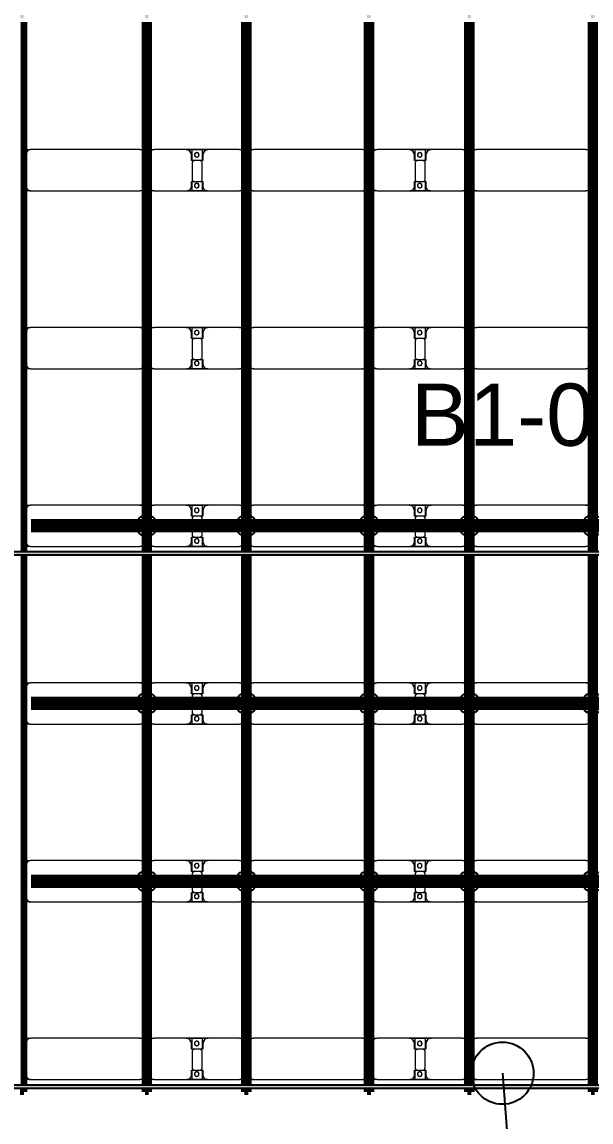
# Model space of a CAD drawing. Header units: millimetres. Extents: x -268744 to 115753, y -96240 to -10461.
# Drawn here: x -234669 to -228264, y -71026 to -58647 of the extents above; entities that cross this region are included whole.
import ezdxf

# ---------------------------------------------------------------- set-up
doc = ezdxf.new("R2010")
doc.units = ezdxf.units.MM
doc.layers.add('A-GENM', color=13, linetype='Continuous', lineweight=9)
doc.layers.add('S-BEAM', color=12, linetype='Continuous', lineweight=9)
for name, color, linetype in [('GC-BICH NEO', 6, 'Continuous'), ('GC-DAY NEO', 5, 'Continuous'), ('GC-GHI CHU', 2, 'Continuous'), ('GC-HOP 40x60 GIA CUONG', 1, 'Continuous')]:
    doc.layers.add(name, color=color, linetype=linetype)
doc.styles.add('GC_VN', font='arial.ttf')

# ---------------------------------------------------------------- blocks, each defined once
blk = doc.blocks.new('Dai phao do pin - DẢI PHAO ĐỠ PIN-101342-KHUNG KẾT CẤU BÈ PIN 1')
at = {"layer": 'A-GENM', "color": 7}
for p, q in [((19383, 242), (19460, 242)), ((19383, 242), (19460, 242)), ((19410, 192), (19410, -173)), ((20690, 242), (19460, 242)), ((20690, 242), (20748, 242)), ((20690, 242), (20748, 242)), ((20740, -173), (20740, 192)), ((20788, 242), (20850, 242)), ((20788, 242), (20850, 242)), ((20800, 192), (20800, -173)), ((21210, 242), (20850, 242)), ((21210, 242), (21392, 242)), ((21392, 242), (21210, 242)), ((21270, 118), (21270, 182)), ((21278, 242), (21460, 242)), ((21278, 116), (21278, 242)), ((21460, 242), (21278, 242)), ((21392, 242), (21392, 116)), ((21400, 182), (21400, 118)), ((21810, 242), (21460, 242)), ((21810, 242), (21868, 242)), ((21810, 242), (21868, 242)), ((21860, -173), (21860, 192)), ((21908, 242), (21970, 242)), ((21908, 242), (21970, 242)), ((21920, 192), (21920, -173)), ((23200, 242), (21970, 242)), ((23200, 242), (23248, 242)), ((23200, 242), (23248, 242)), ((23288, 242), (23360, 242)), ((23288, 242), (23360, 242)), ((23310, 192), (23310, -173)), ((23720, 242), (23360, 242)), ((23720, 242), (23902, 242)), ((23902, 242), (23720, 242)), ((23780, 118), (23780, 182)), ((23788, 242), (23970, 242)), ((23788, 116), (23788, 242)), ((23970, 242), (23788, 242)), ((23902, 242), (23902, 116)), ((23910, 182), (23910, 118)), ((24320, 242), (23970, 242)), ((24320, 242), (24378, 242)), ((24320, 242), (24378, 242)), ((24370, -173), (24370, 192)), ((24418, 242), (24480, 242)), ((24418, 242), (24480, 242)), ((24430, 192), (24430, -173)), ((25710, 242), (24480, 242)), ((25710, 242), (25768, 242)), ((25710, 242), (25768, 242)), ((25760, -173), (25760, 192)), ((21362, 118), (21270, 118)), ((21278, 88), (21278, -88)), ((21400, 118), (21308, 118)), ((21392, -88), (21392, 88)), ((23872, 118), (23780, 118)), ((23788, 88), (23788, -88)), ((23910, 118), (23818, 118)), ((23902, -88), (23902, 88)), ((21270, -173), (21270, -118)), ((21270, -118), (21362, -118)), ((21278, -223), (21278, -116)), ((21308, -118), (21400, -118)), ((21392, -116), (21392, -223)), ((21400, -118), (21400, -173)), ((23780, -173), (23780, -118)), ((23780, -118), (23872, -118)), ((23788, -223), (23788, -116)), ((23818, -118), (23910, -118)), ((23902, -116), (23902, -223)), ((23910, -118), (23910, -173)), ((19460, -223), (19383, -223)), ((19460, -223), (19383, -223)), ((19460, -223), (20690, -223)), ((20748, -223), (20690, -223)), ((20748, -223), (20690, -223)), ((20850, -223), (20788, -223)), ((20850, -223), (20788, -223)), ((20850, -223), (21220, -223)), ((21392, -223), (21220, -223)), ((21220, -223), (21392, -223)), ((21450, -223), (21278, -223)), ((21278, -223), (21450, -223)), ((21450, -223), (21810, -223)), ((21868, -223), (21810, -223)), ((21868, -223), (21810, -223)), ((21970, -223), (21908, -223)), ((21970, -223), (21908, -223)), ((21970, -223), (23200, -223)), ((23248, -223), (23200, -223)), ((23248, -223), (23200, -223)), ((23360, -223), (23288, -223)), ((23360, -223), (23288, -223)), ((23360, -223), (23730, -223)), ((23902, -223), (23730, -223)), ((23730, -223), (23902, -223)), ((23960, -223), (23788, -223)), ((23788, -223), (23960, -223)), ((23960, -223), (24320, -223)), ((24378, -223), (24320, -223)), ((24378, -223), (24320, -223)), ((24480, -223), (24418, -223)), ((24480, -223), (24418, -223)), ((24480, -223), (25710, -223)), ((25768, -223), (25710, -223)), ((25768, -223), (25710, -223))]:
    blk.add_line(p, q, dxfattribs=at)
for centre, radius, start, end in [((19460, 192), 50, 90, 180), ((19460, 192), 50, 150, 180), ((19460, 192), 50, 105, 135), ((20690, 192), 50, 0, 90), ((20690, 192), 50, 60, 90), ((20690, 192), 50, 15, 30), ((20850, 192), 50, 90, 180), ((20850, 192), 50, 105, 180), ((21210, 182), 60, 0, 90), ((21210, 182), 60, 0, 60), ((21329, 183), 25, 0, 180), ((21329, 183), 25, 0, 165), ((21329, 183), 25, 180, 0), ((21331, 183), 25, 360, 180), ((21331, 183), 25, 90, 180), ((21331, 183), 25, 180, 0), ((21331, 183), 25, 180, 300), ((21329, 183), 25, 210, 0), ((21331, 183), 25, 15, 75), ((21331, 183), 25, 330, 345), ((21460, 182), 60, 90, 180), ((21460, 182), 60, 120, 180), ((21810, 192), 50, 0, 90), ((21810, 192), 50, 0, 75), ((21970, 192), 50, 90, 180), ((21970, 192), 50, 150, 180), ((21970, 192), 50, 105, 135), ((23200, 192), 50, 30, 90), ((23200, 192), 50, 60, 90), ((23360, 192), 50, 90, 180), ((23360, 192), 50, 105, 180), ((23720, 182), 60, 0, 90), ((23720, 182), 60, 0, 60), ((23839, 183), 25, 0, 180), ((23839, 183), 25, 360, 165), ((23839, 183), 25, 180, 0), ((23841, 183), 25, 360, 180), ((23841, 183), 25, 90, 180), ((23841, 183), 25, 180, 0), ((23841, 183), 25, 180, 300), ((23839, 183), 25, 210, 0), ((23841, 183), 25, 15, 75), ((23841, 183), 25, 330, 345), ((23970, 182), 60, 90, 180), ((23970, 182), 60, 120, 180), ((24320, 192), 50, 360, 90), ((24320, 192), 50, 360, 75), ((24480, 192), 50, 90, 180), ((24480, 192), 50, 150, 180), ((24480, 192), 50, 105, 135), ((25710, 192), 50, 0, 90), ((25710, 192), 50, 60, 90), ((25710, 192), 50, 15, 30), ((21308, 88), 30, 90, 180), ((21362, 88), 30, 0, 90), ((23818, 88), 30, 90, 180), ((23872, 88), 30, 360, 90), ((21308, -88), 30, 180, 270), ((21362, -88), 30, 270, 0), ((23818, -88), 30, 180, 270), ((23872, -88), 30, 270, 360), ((19460, -173), 50, 180, 270), ((19460, -173), 50, 180, 210), ((19460, -173), 50, 240, 270), ((20690, -173), 50, 270, 0), ((20690, -173), 50, 285, 300), ((20690, -173), 50, 330, 0), ((20850, -173), 50, 180, 270), ((20850, -173), 50, 180, 255), ((21220, -173), 50, 270, 360), ((21220, -173), 50, 285, 360), ((21329, -162), 25, 0, 180), ((21329, -162), 25, 105, 165), ((21329, -162), 25, 180, 0), ((21329, -162), 25, 195, 0), ((21331, -162), 25, 360, 180), ((21331, -162), 25, 105, 180), ((21331, -162), 25, 180, 360), ((21331, -162), 25, 180, 270), ((21329, -162), 25, 0, 75), ((21331, -162), 25, 15, 75), ((21331, -162), 25, 285, 345), ((21450, -173), 50, 180, 270), ((21450, -173), 50, 180, 255), ((21810, -173), 50, 270, 0), ((21810, -173), 50, 285, 0), ((21970, -173), 50, 180, 270), ((21970, -173), 50, 180, 210), ((21970, -173), 50, 240, 270), ((23200, -173), 50, 270, 330), ((23200, -173), 50, 285, 300), ((23360, -173), 50, 180, 270), ((23360, -173), 50, 180, 255), ((23730, -173), 50, 270, 360), ((23730, -173), 50, 285, 0), ((23839, -162), 25, 0, 180), ((23839, -162), 25, 105, 165), ((23839, -162), 25, 180, 360), ((23839, -162), 25, 195, 0), ((23841, -162), 25, 0, 180), ((23841, -162), 25, 105, 180), ((23841, -162), 25, 180, 0), ((23841, -162), 25, 180, 270), ((23839, -162), 25, 0, 75), ((23841, -162), 25, 15, 75), ((23841, -162), 25, 285, 345), ((23960, -173), 50, 180, 270), ((23960, -173), 50, 180, 255), ((24320, -173), 50, 270, 360), ((24320, -173), 50, 285, 360), ((24480, -173), 50, 180, 270), ((24480, -173), 50, 180, 210), ((24480, -173), 50, 240, 270), ((25710, -173), 50, 270, 360), ((25710, -173), 50, 285, 300), ((25710, -173), 50, 330, 360)]:
    blk.add_arc(centre, radius, start, end, dxfattribs=at)
blk = doc.blocks.new('Dai phao do pin - DẢI PHAO ĐỠ PIN-V3-KHUNG KẾT CẤU BÈ PIN 1')
at = {"layer": 'A-GENM', "color": 7}
for p, q in [((19383, 242), (19460, 242)), ((19383, 242), (19460, 242)), ((19410, 192), (19410, -173)), ((20690, 242), (19460, 242)), ((20690, 242), (20748, 242)), ((20690, 242), (20748, 242)), ((20740, -173), (20740, 192)), ((20788, 242), (20850, 242)), ((20788, 242), (20850, 242)), ((20800, 192), (20800, -173)), ((21210, 242), (20850, 242)), ((21210, 242), (21392, 242)), ((21392, 242), (21210, 242)), ((21270, 118), (21270, 182)), ((21278, 242), (21460, 242)), ((21278, 116), (21278, 242)), ((21460, 242), (21278, 242)), ((21392, 242), (21392, 116)), ((21400, 182), (21400, 118)), ((21810, 242), (21460, 242)), ((21810, 242), (21868, 242)), ((21810, 242), (21868, 242)), ((21860, -173), (21860, 192)), ((21908, 242), (21970, 242)), ((21908, 242), (21970, 242)), ((21920, 192), (21920, -173)), ((23200, 242), (21970, 242)), ((23200, 242), (23248, 242)), ((23200, 242), (23248, 242)), ((23288, 242), (23360, 242)), ((23288, 242), (23360, 242)), ((23310, 192), (23310, -173)), ((23720, 242), (23360, 242)), ((23720, 242), (23902, 242)), ((23902, 242), (23720, 242)), ((23780, 118), (23780, 182)), ((23788, 242), (23970, 242)), ((23788, 116), (23788, 242)), ((23970, 242), (23788, 242)), ((23902, 242), (23902, 116)), ((23910, 182), (23910, 118)), ((24320, 242), (23970, 242)), ((24320, 242), (24378, 242)), ((24320, 242), (24378, 242)), ((24370, -173), (24370, 192)), ((24418, 242), (24480, 242)), ((24418, 242), (24480, 242)), ((24430, 192), (24430, -173)), ((25710, 242), (24480, 242)), ((25710, 242), (25768, 242)), ((25710, 242), (25768, 242)), ((25760, -173), (25760, 192)), ((21362, 118), (21270, 118)), ((21278, 88), (21278, -88)), ((21400, 118), (21308, 118)), ((21392, -88), (21392, 88)), ((23872, 118), (23780, 118)), ((23788, 88), (23788, -88)), ((23910, 118), (23818, 118)), ((23902, -88), (23902, 88)), ((21270, -173), (21270, -118)), ((21270, -118), (21362, -118)), ((21278, -223), (21278, -116)), ((21308, -118), (21400, -118)), ((21392, -116), (21392, -223)), ((21400, -118), (21400, -173)), ((23780, -173), (23780, -118)), ((23780, -118), (23872, -118)), ((23788, -223), (23788, -116)), ((23818, -118), (23910, -118)), ((23902, -116), (23902, -223)), ((23910, -118), (23910, -173)), ((19460, -223), (19383, -223)), ((19460, -223), (19383, -223)), ((19460, -223), (20690, -223)), ((20748, -223), (20690, -223)), ((20748, -223), (20690, -223)), ((20850, -223), (20788, -223)), ((20850, -223), (20788, -223)), ((20850, -223), (21220, -223)), ((21392, -223), (21220, -223)), ((21220, -223), (21392, -223)), ((21450, -223), (21278, -223)), ((21278, -223), (21450, -223)), ((21450, -223), (21810, -223)), ((21868, -223), (21810, -223)), ((21868, -223), (21810, -223)), ((21970, -223), (21908, -223)), ((21970, -223), (21908, -223)), ((21970, -223), (23200, -223)), ((23248, -223), (23200, -223)), ((23248, -223), (23200, -223)), ((23360, -223), (23288, -223)), ((23360, -223), (23288, -223)), ((23360, -223), (23730, -223)), ((23902, -223), (23730, -223)), ((23730, -223), (23902, -223)), ((23960, -223), (23788, -223)), ((23788, -223), (23960, -223)), ((23960, -223), (24320, -223)), ((24378, -223), (24320, -223)), ((24378, -223), (24320, -223)), ((24480, -223), (24418, -223)), ((24480, -223), (24418, -223)), ((24480, -223), (25710, -223)), ((25768, -223), (25710, -223)), ((25768, -223), (25710, -223))]:
    blk.add_line(p, q, dxfattribs=at)
for centre, radius, start, end in [((19460, 192), 50, 90, 180), ((19460, 192), 50, 150, 180), ((19460, 192), 50, 105, 135), ((20690, 192), 50, 0, 90), ((20690, 192), 50, 60, 90), ((20690, 192), 50, 15, 30), ((20850, 192), 50, 90, 180), ((20850, 192), 50, 105, 180), ((21210, 182), 60, 0, 90), ((21210, 182), 60, 0, 60), ((21329, 183), 25, 0, 180), ((21329, 183), 25, 0, 165), ((21329, 183), 25, 180, 0), ((21331, 183), 25, 360, 180), ((21331, 183), 25, 90, 180), ((21331, 183), 25, 180, 0), ((21331, 183), 25, 180, 300), ((21329, 183), 25, 210, 0), ((21331, 183), 25, 15, 75), ((21331, 183), 25, 330, 345), ((21460, 182), 60, 90, 180), ((21460, 182), 60, 120, 180), ((21810, 192), 50, 0, 90), ((21810, 192), 50, 0, 75), ((21970, 192), 50, 90, 180), ((21970, 192), 50, 150, 180), ((21970, 192), 50, 105, 135), ((23200, 192), 50, 30, 90), ((23200, 192), 50, 60, 90), ((23360, 192), 50, 90, 180), ((23360, 192), 50, 105, 180), ((23720, 182), 60, 0, 90), ((23720, 182), 60, 0, 60), ((23839, 183), 25, 0, 180), ((23839, 183), 25, 360, 165), ((23839, 183), 25, 180, 0), ((23841, 183), 25, 360, 180), ((23841, 183), 25, 90, 180), ((23841, 183), 25, 180, 0), ((23841, 183), 25, 180, 300), ((23839, 183), 25, 210, 0), ((23841, 183), 25, 15, 75), ((23841, 183), 25, 330, 345), ((23970, 182), 60, 90, 180), ((23970, 182), 60, 120, 180), ((24320, 192), 50, 360, 90), ((24320, 192), 50, 360, 75), ((24480, 192), 50, 90, 180), ((24480, 192), 50, 150, 180), ((24480, 192), 50, 105, 135), ((25710, 192), 50, 0, 90), ((25710, 192), 50, 60, 90), ((25710, 192), 50, 15, 30), ((21308, 88), 30, 90, 180), ((21362, 88), 30, 0, 90), ((23818, 88), 30, 90, 180), ((23872, 88), 30, 360, 90), ((21308, -88), 30, 180, 270), ((21362, -88), 30, 270, 0), ((23818, -88), 30, 180, 270), ((23872, -88), 30, 270, 360), ((19460, -173), 50, 180, 270), ((19460, -173), 50, 180, 210), ((19460, -173), 50, 240, 270), ((20690, -173), 50, 270, 0), ((20690, -173), 50, 285, 300), ((20690, -173), 50, 330, 0), ((20850, -173), 50, 180, 270), ((20850, -173), 50, 180, 255), ((21220, -173), 50, 270, 360), ((21220, -173), 50, 285, 360), ((21329, -162), 25, 0, 180), ((21329, -162), 25, 105, 165), ((21329, -162), 25, 180, 0), ((21329, -162), 25, 195, 0), ((21331, -162), 25, 360, 180), ((21331, -162), 25, 105, 180), ((21331, -162), 25, 180, 360), ((21331, -162), 25, 180, 270), ((21329, -162), 25, 0, 75), ((21331, -162), 25, 15, 75), ((21331, -162), 25, 285, 345), ((21450, -173), 50, 180, 270), ((21450, -173), 50, 180, 255), ((21810, -173), 50, 270, 0), ((21810, -173), 50, 285, 0), ((21970, -173), 50, 180, 270), ((21970, -173), 50, 180, 210), ((21970, -173), 50, 240, 270), ((23200, -173), 50, 270, 330), ((23200, -173), 50, 285, 300), ((23360, -173), 50, 180, 270), ((23360, -173), 50, 180, 255), ((23730, -173), 50, 270, 360), ((23730, -173), 50, 285, 0), ((23839, -162), 25, 0, 180), ((23839, -162), 25, 105, 165), ((23839, -162), 25, 180, 360), ((23839, -162), 25, 195, 0), ((23841, -162), 25, 0, 180), ((23841, -162), 25, 105, 180), ((23841, -162), 25, 180, 0), ((23841, -162), 25, 180, 270), ((23839, -162), 25, 0, 75), ((23841, -162), 25, 15, 75), ((23841, -162), 25, 285, 345), ((23960, -173), 50, 180, 270), ((23960, -173), 50, 180, 255), ((24320, -173), 50, 270, 360), ((24320, -173), 50, 285, 360), ((24480, -173), 50, 180, 270), ((24480, -173), 50, 180, 210), ((24480, -173), 50, 240, 270), ((25710, -173), 50, 270, 360), ((25710, -173), 50, 285, 300), ((25710, -173), 50, 330, 360)]:
    blk.add_arc(centre, radius, start, end, dxfattribs=at)
blk = doc.blocks.new('Dai phao do pin - DẢI PHAO ĐỠ PIN-V4-KHUNG KẾT CẤU BÈ PIN 1')
at = {"layer": 'A-GENM', "color": 7}
for p, q in [((19383, 242), (19460, 242)), ((19383, 242), (19460, 242)), ((19410, 192), (19410, -173)), ((20690, 242), (19460, 242)), ((20690, 242), (20748, 242)), ((20690, 242), (20748, 242)), ((20740, -173), (20740, 192)), ((20788, 242), (20850, 242)), ((20788, 242), (20850, 242)), ((20800, 192), (20800, -173)), ((21210, 242), (20850, 242)), ((21210, 242), (21392, 242)), ((21392, 242), (21210, 242)), ((21270, 118), (21270, 182)), ((21278, 242), (21460, 242)), ((21278, 116), (21278, 242)), ((21460, 242), (21278, 242)), ((21392, 242), (21392, 116)), ((21400, 182), (21400, 118)), ((21810, 242), (21460, 242)), ((21810, 242), (21868, 242)), ((21810, 242), (21868, 242)), ((21860, -173), (21860, 192)), ((21908, 242), (21970, 242)), ((21908, 242), (21970, 242)), ((21920, 192), (21920, -173)), ((23200, 242), (21970, 242)), ((23200, 242), (23248, 242)), ((23200, 242), (23248, 242)), ((23288, 242), (23360, 242)), ((23288, 242), (23360, 242)), ((23310, 192), (23310, -173)), ((23720, 242), (23360, 242)), ((23720, 242), (23902, 242)), ((23902, 242), (23720, 242)), ((23780, 118), (23780, 182)), ((23788, 242), (23970, 242)), ((23788, 116), (23788, 242)), ((23970, 242), (23788, 242)), ((23902, 242), (23902, 116)), ((23910, 182), (23910, 118)), ((24320, 242), (23970, 242)), ((24320, 242), (24378, 242)), ((24320, 242), (24378, 242)), ((24370, -173), (24370, 192)), ((24418, 242), (24480, 242)), ((24418, 242), (24480, 242)), ((24430, 192), (24430, -173)), ((25710, 242), (24480, 242)), ((25710, 242), (25768, 242)), ((25710, 242), (25768, 242)), ((25760, -173), (25760, 192)), ((21362, 118), (21270, 118)), ((21278, 88), (21278, -88)), ((21400, 118), (21308, 118)), ((21392, -88), (21392, 88)), ((23872, 118), (23780, 118)), ((23788, 88), (23788, -88)), ((23910, 118), (23818, 118)), ((23902, -88), (23902, 88)), ((21270, -173), (21270, -118)), ((21270, -118), (21362, -118)), ((21278, -223), (21278, -116)), ((21308, -118), (21400, -118)), ((21392, -116), (21392, -223)), ((21400, -118), (21400, -173)), ((23780, -173), (23780, -118)), ((23780, -118), (23872, -118)), ((23788, -223), (23788, -116)), ((23818, -118), (23910, -118)), ((23902, -116), (23902, -223)), ((23910, -118), (23910, -173)), ((19460, -223), (19383, -223)), ((19460, -223), (19383, -223)), ((19460, -223), (20690, -223)), ((20748, -223), (20690, -223)), ((20748, -223), (20690, -223)), ((20850, -223), (20788, -223)), ((20850, -223), (20788, -223)), ((20850, -223), (21220, -223)), ((21392, -223), (21220, -223)), ((21220, -223), (21392, -223)), ((21450, -223), (21278, -223)), ((21278, -223), (21450, -223)), ((21450, -223), (21810, -223)), ((21868, -223), (21810, -223)), ((21868, -223), (21810, -223)), ((21970, -223), (21908, -223)), ((21970, -223), (21908, -223)), ((21970, -223), (23200, -223)), ((23248, -223), (23200, -223)), ((23248, -223), (23200, -223)), ((23360, -223), (23288, -223)), ((23360, -223), (23288, -223)), ((23360, -223), (23730, -223)), ((23902, -223), (23730, -223)), ((23730, -223), (23902, -223)), ((23960, -223), (23788, -223)), ((23788, -223), (23960, -223)), ((23960, -223), (24320, -223)), ((24378, -223), (24320, -223)), ((24378, -223), (24320, -223)), ((24480, -223), (24418, -223)), ((24480, -223), (24418, -223)), ((24480, -223), (25710, -223)), ((25768, -223), (25710, -223)), ((25768, -223), (25710, -223))]:
    blk.add_line(p, q, dxfattribs=at)
for centre, radius, start, end in [((19460, 192), 50, 90, 180), ((19460, 192), 50, 150, 180), ((19460, 192), 50, 105, 135), ((20690, 192), 50, 0, 90), ((20690, 192), 50, 60, 90), ((20690, 192), 50, 15, 30), ((20850, 192), 50, 90, 180), ((20850, 192), 50, 105, 180), ((21210, 182), 60, 0, 90), ((21210, 182), 60, 0, 60), ((21329, 183), 25, 0, 180), ((21329, 183), 25, 0, 165), ((21329, 183), 25, 180, 0), ((21331, 183), 25, 360, 180), ((21331, 183), 25, 90, 180), ((21331, 183), 25, 180, 0), ((21331, 183), 25, 180, 300), ((21329, 183), 25, 210, 0), ((21331, 183), 25, 15, 75), ((21331, 183), 25, 330, 345), ((21460, 182), 60, 90, 180), ((21460, 182), 60, 120, 180), ((21810, 192), 50, 0, 90), ((21810, 192), 50, 0, 75), ((21970, 192), 50, 90, 180), ((21970, 192), 50, 150, 180), ((21970, 192), 50, 105, 135), ((23200, 192), 50, 30, 90), ((23200, 192), 50, 60, 90), ((23360, 192), 50, 90, 180), ((23360, 192), 50, 105, 180), ((23720, 182), 60, 0, 90), ((23720, 182), 60, 0, 60), ((23839, 183), 25, 0, 180), ((23839, 183), 25, 360, 165), ((23839, 183), 25, 180, 0), ((23841, 183), 25, 360, 180), ((23841, 183), 25, 90, 180), ((23841, 183), 25, 180, 0), ((23841, 183), 25, 180, 300), ((23839, 183), 25, 210, 0), ((23841, 183), 25, 15, 75), ((23841, 183), 25, 330, 345), ((23970, 182), 60, 90, 180), ((23970, 182), 60, 120, 180), ((24320, 192), 50, 360, 90), ((24320, 192), 50, 360, 75), ((24480, 192), 50, 90, 180), ((24480, 192), 50, 150, 180), ((24480, 192), 50, 105, 135), ((25710, 192), 50, 0, 90), ((25710, 192), 50, 60, 90), ((25710, 192), 50, 15, 30), ((21308, 88), 30, 90, 180), ((21362, 88), 30, 0, 90), ((23818, 88), 30, 90, 180), ((23872, 88), 30, 360, 90), ((21308, -88), 30, 180, 270), ((21362, -88), 30, 270, 0), ((23818, -88), 30, 180, 270), ((23872, -88), 30, 270, 360), ((19460, -173), 50, 180, 270), ((19460, -173), 50, 180, 210), ((19460, -173), 50, 240, 270), ((20690, -173), 50, 270, 0), ((20690, -173), 50, 285, 300), ((20690, -173), 50, 330, 0), ((20850, -173), 50, 180, 270), ((20850, -173), 50, 180, 255), ((21220, -173), 50, 270, 360), ((21220, -173), 50, 285, 360), ((21329, -162), 25, 0, 180), ((21329, -162), 25, 105, 165), ((21329, -162), 25, 180, 0), ((21329, -162), 25, 195, 0), ((21331, -162), 25, 360, 180), ((21331, -162), 25, 105, 180), ((21331, -162), 25, 180, 360), ((21331, -162), 25, 180, 270), ((21329, -162), 25, 0, 75), ((21331, -162), 25, 15, 75), ((21331, -162), 25, 285, 345), ((21450, -173), 50, 180, 270), ((21450, -173), 50, 180, 255), ((21810, -173), 50, 270, 0), ((21810, -173), 50, 285, 0), ((21970, -173), 50, 180, 270), ((21970, -173), 50, 180, 210), ((21970, -173), 50, 240, 270), ((23200, -173), 50, 270, 330), ((23200, -173), 50, 285, 300), ((23360, -173), 50, 180, 270), ((23360, -173), 50, 180, 255), ((23730, -173), 50, 270, 360), ((23730, -173), 50, 285, 0), ((23839, -162), 25, 0, 180), ((23839, -162), 25, 105, 165), ((23839, -162), 25, 180, 360), ((23839, -162), 25, 195, 0), ((23841, -162), 25, 0, 180), ((23841, -162), 25, 105, 180), ((23841, -162), 25, 180, 0), ((23841, -162), 25, 180, 270), ((23839, -162), 25, 0, 75), ((23841, -162), 25, 15, 75), ((23841, -162), 25, 285, 345), ((23960, -173), 50, 180, 270), ((23960, -173), 50, 180, 255), ((24320, -173), 50, 270, 360), ((24320, -173), 50, 285, 360), ((24480, -173), 50, 180, 270), ((24480, -173), 50, 180, 210), ((24480, -173), 50, 240, 270), ((25710, -173), 50, 270, 360), ((25710, -173), 50, 285, 300), ((25710, -173), 50, 330, 360)]:
    blk.add_arc(centre, radius, start, end, dxfattribs=at)
blk = doc.blocks.new('Dai phao do pin - DẢI PHAO ĐỠ PIN-V5-KHUNG KẾT CẤU BÈ PIN 1')
at = {"layer": 'A-GENM', "color": 7}
for p, q in [((19383, 242), (19460, 242)), ((19383, 242), (19460, 242)), ((19410, 192), (19410, -173)), ((20690, 242), (19460, 242)), ((20690, 242), (20748, 242)), ((20690, 242), (20748, 242)), ((20740, -173), (20740, 192)), ((20788, 242), (20850, 242)), ((20788, 242), (20850, 242)), ((20800, 192), (20800, -173)), ((21210, 242), (20850, 242)), ((21210, 242), (21392, 242)), ((21392, 242), (21210, 242)), ((21270, 118), (21270, 182)), ((21278, 242), (21460, 242)), ((21278, 116), (21278, 242)), ((21460, 242), (21278, 242)), ((21392, 242), (21392, 116)), ((21400, 182), (21400, 118)), ((21810, 242), (21460, 242)), ((21810, 242), (21868, 242)), ((21810, 242), (21868, 242)), ((21860, -173), (21860, 192)), ((21908, 242), (21970, 242)), ((21908, 242), (21970, 242)), ((21920, 192), (21920, -173)), ((23200, 242), (21970, 242)), ((23200, 242), (23248, 242)), ((23200, 242), (23248, 242)), ((23288, 242), (23360, 242)), ((23288, 242), (23360, 242)), ((23310, 192), (23310, -173)), ((23720, 242), (23360, 242)), ((23720, 242), (23902, 242)), ((23902, 242), (23720, 242)), ((23780, 118), (23780, 182)), ((23788, 242), (23970, 242)), ((23788, 116), (23788, 242)), ((23970, 242), (23788, 242)), ((23902, 242), (23902, 116)), ((23910, 182), (23910, 118)), ((24320, 242), (23970, 242)), ((24320, 242), (24378, 242)), ((24320, 242), (24378, 242)), ((24370, -173), (24370, 192)), ((24418, 242), (24480, 242)), ((24418, 242), (24480, 242)), ((24430, 192), (24430, -173)), ((25710, 242), (24480, 242)), ((25710, 242), (25768, 242)), ((25710, 242), (25768, 242)), ((25760, -173), (25760, 192)), ((21362, 118), (21270, 118)), ((21278, 88), (21278, -88)), ((21400, 118), (21308, 118)), ((21392, -88), (21392, 88)), ((23872, 118), (23780, 118)), ((23788, 88), (23788, -88)), ((23910, 118), (23818, 118)), ((23902, -88), (23902, 88)), ((21270, -173), (21270, -118)), ((21270, -118), (21362, -118)), ((21278, -223), (21278, -116)), ((21308, -118), (21400, -118)), ((21392, -116), (21392, -223)), ((21400, -118), (21400, -173)), ((23780, -173), (23780, -118)), ((23780, -118), (23872, -118)), ((23788, -223), (23788, -116)), ((23818, -118), (23910, -118)), ((23902, -116), (23902, -223)), ((23910, -118), (23910, -173)), ((19460, -223), (19383, -223)), ((19460, -223), (19383, -223)), ((19460, -223), (20690, -223)), ((20748, -223), (20690, -223)), ((20748, -223), (20690, -223)), ((20850, -223), (20788, -223)), ((20850, -223), (20788, -223)), ((20850, -223), (21220, -223)), ((21392, -223), (21220, -223)), ((21220, -223), (21392, -223)), ((21450, -223), (21278, -223)), ((21278, -223), (21450, -223)), ((21450, -223), (21810, -223)), ((21868, -223), (21810, -223)), ((21868, -223), (21810, -223)), ((21970, -223), (21908, -223)), ((21970, -223), (21908, -223)), ((21970, -223), (23200, -223)), ((23248, -223), (23200, -223)), ((23248, -223), (23200, -223)), ((23360, -223), (23288, -223)), ((23360, -223), (23288, -223)), ((23360, -223), (23730, -223)), ((23902, -223), (23730, -223)), ((23730, -223), (23902, -223)), ((23960, -223), (23788, -223)), ((23788, -223), (23960, -223)), ((23960, -223), (24320, -223)), ((24378, -223), (24320, -223)), ((24378, -223), (24320, -223)), ((24480, -223), (24418, -223)), ((24480, -223), (24418, -223)), ((24480, -223), (25710, -223)), ((25768, -223), (25710, -223)), ((25768, -223), (25710, -223))]:
    blk.add_line(p, q, dxfattribs=at)
for centre, radius, start, end in [((19460, 192), 50, 90, 180), ((19460, 192), 50, 150, 180), ((19460, 192), 50, 105, 135), ((20690, 192), 50, 0, 90), ((20690, 192), 50, 60, 90), ((20690, 192), 50, 15, 30), ((20850, 192), 50, 90, 180), ((20850, 192), 50, 105, 180), ((21210, 182), 60, 0, 90), ((21210, 182), 60, 0, 60), ((21329, 183), 25, 0, 180), ((21329, 183), 25, 0, 165), ((21329, 183), 25, 180, 0), ((21331, 183), 25, 360, 180), ((21331, 183), 25, 90, 180), ((21331, 183), 25, 180, 0), ((21331, 183), 25, 180, 300), ((21329, 183), 25, 210, 0), ((21331, 183), 25, 15, 75), ((21331, 183), 25, 330, 345), ((21460, 182), 60, 90, 180), ((21460, 182), 60, 120, 180), ((21810, 192), 50, 0, 90), ((21810, 192), 50, 0, 75), ((21970, 192), 50, 90, 180), ((21970, 192), 50, 150, 180), ((21970, 192), 50, 105, 135), ((23200, 192), 50, 30, 90), ((23200, 192), 50, 60, 90), ((23360, 192), 50, 90, 180), ((23360, 192), 50, 105, 180), ((23720, 182), 60, 0, 90), ((23720, 182), 60, 0, 60), ((23839, 183), 25, 0, 180), ((23839, 183), 25, 360, 165), ((23839, 183), 25, 180, 0), ((23841, 183), 25, 360, 180), ((23841, 183), 25, 90, 180), ((23841, 183), 25, 180, 0), ((23841, 183), 25, 180, 300), ((23839, 183), 25, 210, 0), ((23841, 183), 25, 15, 75), ((23841, 183), 25, 330, 345), ((23970, 182), 60, 90, 180), ((23970, 182), 60, 120, 180), ((24320, 192), 50, 360, 90), ((24320, 192), 50, 360, 75), ((24480, 192), 50, 90, 180), ((24480, 192), 50, 150, 180), ((24480, 192), 50, 105, 135), ((25710, 192), 50, 0, 90), ((25710, 192), 50, 60, 90), ((25710, 192), 50, 15, 30), ((21308, 88), 30, 90, 180), ((21362, 88), 30, 0, 90), ((23818, 88), 30, 90, 180), ((23872, 88), 30, 360, 90), ((21308, -88), 30, 180, 270), ((21362, -88), 30, 270, 0), ((23818, -88), 30, 180, 270), ((23872, -88), 30, 270, 360), ((19460, -173), 50, 180, 270), ((19460, -173), 50, 180, 210), ((19460, -173), 50, 240, 270), ((20690, -173), 50, 270, 0), ((20690, -173), 50, 285, 300), ((20690, -173), 50, 330, 0), ((20850, -173), 50, 180, 270), ((20850, -173), 50, 180, 255), ((21220, -173), 50, 270, 360), ((21220, -173), 50, 285, 360), ((21329, -162), 25, 0, 180), ((21329, -162), 25, 105, 165), ((21329, -162), 25, 180, 0), ((21329, -162), 25, 195, 0), ((21331, -162), 25, 360, 180), ((21331, -162), 25, 105, 180), ((21331, -162), 25, 180, 360), ((21331, -162), 25, 180, 270), ((21329, -162), 25, 0, 75), ((21331, -162), 25, 15, 75), ((21331, -162), 25, 285, 345), ((21450, -173), 50, 180, 270), ((21450, -173), 50, 180, 255), ((21810, -173), 50, 270, 0), ((21810, -173), 50, 285, 0), ((21970, -173), 50, 180, 270), ((21970, -173), 50, 180, 210), ((21970, -173), 50, 240, 270), ((23200, -173), 50, 270, 330), ((23200, -173), 50, 285, 300), ((23360, -173), 50, 180, 270), ((23360, -173), 50, 180, 255), ((23730, -173), 50, 270, 360), ((23730, -173), 50, 285, 0), ((23839, -162), 25, 0, 180), ((23839, -162), 25, 105, 165), ((23839, -162), 25, 180, 360), ((23839, -162), 25, 195, 0), ((23841, -162), 25, 0, 180), ((23841, -162), 25, 105, 180), ((23841, -162), 25, 180, 0), ((23841, -162), 25, 180, 270), ((23839, -162), 25, 0, 75), ((23841, -162), 25, 15, 75), ((23841, -162), 25, 285, 345), ((23960, -173), 50, 180, 270), ((23960, -173), 50, 180, 255), ((24320, -173), 50, 270, 360), ((24320, -173), 50, 285, 360), ((24480, -173), 50, 180, 270), ((24480, -173), 50, 180, 210), ((24480, -173), 50, 240, 270), ((25710, -173), 50, 270, 360), ((25710, -173), 50, 285, 300), ((25710, -173), 50, 330, 360)]:
    blk.add_arc(centre, radius, start, end, dxfattribs=at)
blk = doc.blocks.new('Dai phao do pin - DẢI PHAO ĐỠ PIN-V6-KHUNG KẾT CẤU BÈ PIN 1')
at = {"layer": 'A-GENM', "color": 7}
for p, q in [((19383, 242), (19460, 242)), ((19383, 242), (19460, 242)), ((19410, 192), (19410, -173)), ((20690, 242), (19460, 242)), ((20690, 242), (20748, 242)), ((20690, 242), (20748, 242)), ((20740, -173), (20740, 192)), ((20788, 242), (20850, 242)), ((20788, 242), (20850, 242)), ((20800, 192), (20800, -173)), ((21210, 242), (20850, 242)), ((21210, 242), (21392, 242)), ((21392, 242), (21210, 242)), ((21270, 118), (21270, 182)), ((21278, 242), (21460, 242)), ((21278, 116), (21278, 242)), ((21460, 242), (21278, 242)), ((21392, 242), (21392, 116)), ((21400, 182), (21400, 118)), ((21810, 242), (21460, 242)), ((21810, 242), (21868, 242)), ((21810, 242), (21868, 242)), ((21860, -173), (21860, 192)), ((21908, 242), (21970, 242)), ((21908, 242), (21970, 242)), ((21920, 192), (21920, -173)), ((23200, 242), (21970, 242)), ((23200, 242), (23248, 242)), ((23200, 242), (23248, 242)), ((23288, 242), (23360, 242)), ((23288, 242), (23360, 242)), ((23310, 192), (23310, -173)), ((23720, 242), (23360, 242)), ((23720, 242), (23902, 242)), ((23902, 242), (23720, 242)), ((23780, 118), (23780, 182)), ((23788, 242), (23970, 242)), ((23788, 116), (23788, 242)), ((23970, 242), (23788, 242)), ((23902, 242), (23902, 116)), ((23910, 182), (23910, 118)), ((24320, 242), (23970, 242)), ((24320, 242), (24378, 242)), ((24320, 242), (24378, 242)), ((24370, -173), (24370, 192)), ((24418, 242), (24480, 242)), ((24418, 242), (24480, 242)), ((24430, 192), (24430, -173)), ((25710, 242), (24480, 242)), ((25710, 242), (25768, 242)), ((25710, 242), (25768, 242)), ((25760, -173), (25760, 192)), ((21362, 118), (21270, 118)), ((21278, 88), (21278, -88)), ((21400, 118), (21308, 118)), ((21392, -88), (21392, 88)), ((23872, 118), (23780, 118)), ((23788, 88), (23788, -88)), ((23910, 118), (23818, 118)), ((23902, -88), (23902, 88)), ((21270, -173), (21270, -118)), ((21270, -118), (21362, -118)), ((21278, -223), (21278, -116)), ((21308, -118), (21400, -118)), ((21392, -116), (21392, -223)), ((21400, -118), (21400, -173)), ((23780, -173), (23780, -118)), ((23780, -118), (23872, -118)), ((23788, -223), (23788, -116)), ((23818, -118), (23910, -118)), ((23902, -116), (23902, -223)), ((23910, -118), (23910, -173)), ((19460, -223), (19383, -223)), ((19460, -223), (19383, -223)), ((19460, -223), (20690, -223)), ((20748, -223), (20690, -223)), ((20748, -223), (20690, -223)), ((20850, -223), (20788, -223)), ((20850, -223), (20788, -223)), ((20850, -223), (21220, -223)), ((21392, -223), (21220, -223)), ((21220, -223), (21392, -223)), ((21450, -223), (21278, -223)), ((21278, -223), (21450, -223)), ((21450, -223), (21810, -223)), ((21868, -223), (21810, -223)), ((21868, -223), (21810, -223)), ((21970, -223), (21908, -223)), ((21970, -223), (21908, -223)), ((21970, -223), (23200, -223)), ((23248, -223), (23200, -223)), ((23248, -223), (23200, -223)), ((23360, -223), (23288, -223)), ((23360, -223), (23288, -223)), ((23360, -223), (23730, -223)), ((23902, -223), (23730, -223)), ((23730, -223), (23902, -223)), ((23960, -223), (23788, -223)), ((23788, -223), (23960, -223)), ((23960, -223), (24320, -223)), ((24378, -223), (24320, -223)), ((24378, -223), (24320, -223)), ((24480, -223), (24418, -223)), ((24480, -223), (24418, -223)), ((24480, -223), (25710, -223)), ((25768, -223), (25710, -223)), ((25768, -223), (25710, -223))]:
    blk.add_line(p, q, dxfattribs=at)
for centre, radius, start, end in [((19460, 192), 50, 90, 180), ((19460, 192), 50, 150, 180), ((19460, 192), 50, 105, 135), ((20690, 192), 50, 0, 90), ((20690, 192), 50, 60, 90), ((20690, 192), 50, 15, 30), ((20850, 192), 50, 90, 180), ((20850, 192), 50, 105, 180), ((21210, 182), 60, 0, 90), ((21210, 182), 60, 0, 60), ((21329, 183), 25, 0, 180), ((21329, 183), 25, 0, 165), ((21329, 183), 25, 180, 0), ((21331, 183), 25, 360, 180), ((21331, 183), 25, 90, 180), ((21331, 183), 25, 180, 0), ((21331, 183), 25, 180, 300), ((21329, 183), 25, 210, 0), ((21331, 183), 25, 15, 75), ((21331, 183), 25, 330, 345), ((21460, 182), 60, 90, 180), ((21460, 182), 60, 120, 180), ((21810, 192), 50, 0, 90), ((21810, 192), 50, 0, 75), ((21970, 192), 50, 90, 180), ((21970, 192), 50, 150, 180), ((21970, 192), 50, 105, 135), ((23200, 192), 50, 30, 90), ((23200, 192), 50, 60, 90), ((23360, 192), 50, 90, 180), ((23360, 192), 50, 105, 180), ((23720, 182), 60, 0, 90), ((23720, 182), 60, 0, 60), ((23839, 183), 25, 0, 180), ((23839, 183), 25, 360, 165), ((23839, 183), 25, 180, 0), ((23841, 183), 25, 360, 180), ((23841, 183), 25, 90, 180), ((23841, 183), 25, 180, 0), ((23841, 183), 25, 180, 300), ((23839, 183), 25, 210, 0), ((23841, 183), 25, 15, 75), ((23841, 183), 25, 330, 345), ((23970, 182), 60, 90, 180), ((23970, 182), 60, 120, 180), ((24320, 192), 50, 360, 90), ((24320, 192), 50, 360, 75), ((24480, 192), 50, 90, 180), ((24480, 192), 50, 150, 180), ((24480, 192), 50, 105, 135), ((25710, 192), 50, 0, 90), ((25710, 192), 50, 60, 90), ((25710, 192), 50, 15, 30), ((21308, 88), 30, 90, 180), ((21362, 88), 30, 0, 90), ((23818, 88), 30, 90, 180), ((23872, 88), 30, 360, 90), ((21308, -88), 30, 180, 270), ((21362, -88), 30, 270, 0), ((23818, -88), 30, 180, 270), ((23872, -88), 30, 270, 360), ((19460, -173), 50, 180, 270), ((19460, -173), 50, 180, 210), ((19460, -173), 50, 240, 270), ((20690, -173), 50, 270, 0), ((20690, -173), 50, 285, 300), ((20690, -173), 50, 330, 0), ((20850, -173), 50, 180, 270), ((20850, -173), 50, 180, 255), ((21220, -173), 50, 270, 360), ((21220, -173), 50, 285, 360), ((21329, -162), 25, 0, 180), ((21329, -162), 25, 105, 165), ((21329, -162), 25, 180, 0), ((21329, -162), 25, 195, 0), ((21331, -162), 25, 360, 180), ((21331, -162), 25, 105, 180), ((21331, -162), 25, 180, 360), ((21331, -162), 25, 180, 270), ((21329, -162), 25, 0, 75), ((21331, -162), 25, 15, 75), ((21331, -162), 25, 285, 345), ((21450, -173), 50, 180, 270), ((21450, -173), 50, 180, 255), ((21810, -173), 50, 270, 0), ((21810, -173), 50, 285, 0), ((21970, -173), 50, 180, 270), ((21970, -173), 50, 180, 210), ((21970, -173), 50, 240, 270), ((23200, -173), 50, 270, 330), ((23200, -173), 50, 285, 300), ((23360, -173), 50, 180, 270), ((23360, -173), 50, 180, 255), ((23730, -173), 50, 270, 360), ((23730, -173), 50, 285, 0), ((23839, -162), 25, 0, 180), ((23839, -162), 25, 105, 165), ((23839, -162), 25, 180, 360), ((23839, -162), 25, 195, 0), ((23841, -162), 25, 0, 180), ((23841, -162), 25, 105, 180), ((23841, -162), 25, 180, 0), ((23841, -162), 25, 180, 270), ((23839, -162), 25, 0, 75), ((23841, -162), 25, 15, 75), ((23841, -162), 25, 285, 345), ((23960, -173), 50, 180, 270), ((23960, -173), 50, 180, 255), ((24320, -173), 50, 270, 360), ((24320, -173), 50, 285, 360), ((24480, -173), 50, 180, 270), ((24480, -173), 50, 180, 210), ((24480, -173), 50, 240, 270), ((25710, -173), 50, 270, 360), ((25710, -173), 50, 285, 300), ((25710, -173), 50, 330, 360)]:
    blk.add_arc(centre, radius, start, end, dxfattribs=at)
blk = doc.blocks.new('Dai phao do pin - DẢI PHAO ĐỠ PIN-V7-KHUNG KẾT CẤU BÈ PIN 1')
at = {"layer": 'A-GENM', "color": 7}
for p, q in [((19383, 242), (19460, 242)), ((19383, 242), (19460, 242)), ((19410, 192), (19410, -173)), ((20690, 242), (19460, 242)), ((20690, 242), (20748, 242)), ((20690, 242), (20748, 242)), ((20740, -173), (20740, 192)), ((20788, 242), (20850, 242)), ((20788, 242), (20850, 242)), ((20800, 192), (20800, -173)), ((21210, 242), (20850, 242)), ((21210, 242), (21392, 242)), ((21392, 242), (21210, 242)), ((21270, 118), (21270, 182)), ((21278, 242), (21460, 242)), ((21278, 116), (21278, 242)), ((21460, 242), (21278, 242)), ((21392, 242), (21392, 116)), ((21400, 182), (21400, 118)), ((21810, 242), (21460, 242)), ((21810, 242), (21868, 242)), ((21810, 242), (21868, 242)), ((21860, -173), (21860, 192)), ((21908, 242), (21970, 242)), ((21908, 242), (21970, 242)), ((21920, 192), (21920, -173)), ((23200, 242), (21970, 242)), ((23200, 242), (23248, 242)), ((23200, 242), (23248, 242)), ((23288, 242), (23360, 242)), ((23288, 242), (23360, 242)), ((23310, 192), (23310, -173)), ((23720, 242), (23360, 242)), ((23720, 242), (23902, 242)), ((23902, 242), (23720, 242)), ((23780, 118), (23780, 182)), ((23788, 242), (23970, 242)), ((23788, 116), (23788, 242)), ((23970, 242), (23788, 242)), ((23902, 242), (23902, 116)), ((23910, 182), (23910, 118)), ((24320, 242), (23970, 242)), ((24320, 242), (24378, 242)), ((24320, 242), (24378, 242)), ((24370, -173), (24370, 192)), ((24418, 242), (24480, 242)), ((24418, 242), (24480, 242)), ((24430, 192), (24430, -173)), ((25710, 242), (24480, 242)), ((25710, 242), (25768, 242)), ((25710, 242), (25768, 242)), ((25760, -173), (25760, 192)), ((21362, 118), (21270, 118)), ((21278, 88), (21278, -88)), ((21400, 118), (21308, 118)), ((21392, -88), (21392, 88)), ((23872, 118), (23780, 118)), ((23788, 88), (23788, -88)), ((23910, 118), (23818, 118)), ((23902, -88), (23902, 88)), ((21270, -173), (21270, -118)), ((21270, -118), (21362, -118)), ((21278, -223), (21278, -116)), ((21308, -118), (21400, -118)), ((21392, -116), (21392, -223)), ((21400, -118), (21400, -173)), ((23780, -173), (23780, -118)), ((23780, -118), (23872, -118)), ((23788, -223), (23788, -116)), ((23818, -118), (23910, -118)), ((23902, -116), (23902, -223)), ((23910, -118), (23910, -173)), ((19460, -223), (19383, -223)), ((19460, -223), (19383, -223)), ((19460, -223), (20690, -223)), ((20748, -223), (20690, -223)), ((20748, -223), (20690, -223)), ((20850, -223), (20788, -223)), ((20850, -223), (20788, -223)), ((20850, -223), (21220, -223)), ((21392, -223), (21220, -223)), ((21220, -223), (21392, -223)), ((21450, -223), (21278, -223)), ((21278, -223), (21450, -223)), ((21450, -223), (21810, -223)), ((21868, -223), (21810, -223)), ((21868, -223), (21810, -223)), ((21970, -223), (21908, -223)), ((21970, -223), (21908, -223)), ((21970, -223), (23200, -223)), ((23248, -223), (23200, -223)), ((23248, -223), (23200, -223)), ((23360, -223), (23288, -223)), ((23360, -223), (23288, -223)), ((23360, -223), (23730, -223)), ((23902, -223), (23730, -223)), ((23730, -223), (23902, -223)), ((23960, -223), (23788, -223)), ((23788, -223), (23960, -223)), ((23960, -223), (24320, -223)), ((24378, -223), (24320, -223)), ((24378, -223), (24320, -223)), ((24480, -223), (24418, -223)), ((24480, -223), (24418, -223)), ((24480, -223), (25710, -223)), ((25768, -223), (25710, -223)), ((25768, -223), (25710, -223))]:
    blk.add_line(p, q, dxfattribs=at)
for centre, radius, start, end in [((19460, 192), 50, 90, 180), ((19460, 192), 50, 150, 180), ((19460, 192), 50, 105, 135), ((20690, 192), 50, 0, 90), ((20690, 192), 50, 60, 90), ((20690, 192), 50, 15, 30), ((20850, 192), 50, 90, 180), ((20850, 192), 50, 105, 180), ((21210, 182), 60, 0, 90), ((21210, 182), 60, 0, 60), ((21329, 183), 25, 0, 180), ((21329, 183), 25, 0, 165), ((21329, 183), 25, 180, 0), ((21331, 183), 25, 360, 180), ((21331, 183), 25, 90, 180), ((21331, 183), 25, 180, 0), ((21331, 183), 25, 180, 300), ((21329, 183), 25, 210, 0), ((21331, 183), 25, 15, 75), ((21331, 183), 25, 330, 345), ((21460, 182), 60, 90, 180), ((21460, 182), 60, 120, 180), ((21810, 192), 50, 0, 90), ((21810, 192), 50, 0, 75), ((21970, 192), 50, 90, 180), ((21970, 192), 50, 150, 180), ((21970, 192), 50, 105, 135), ((23200, 192), 50, 30, 90), ((23200, 192), 50, 60, 90), ((23360, 192), 50, 90, 180), ((23360, 192), 50, 105, 180), ((23720, 182), 60, 0, 90), ((23720, 182), 60, 0, 60), ((23839, 183), 25, 0, 180), ((23839, 183), 25, 360, 165), ((23839, 183), 25, 180, 0), ((23841, 183), 25, 360, 180), ((23841, 183), 25, 90, 180), ((23841, 183), 25, 180, 0), ((23841, 183), 25, 180, 300), ((23839, 183), 25, 210, 0), ((23841, 183), 25, 15, 75), ((23841, 183), 25, 330, 345), ((23970, 182), 60, 90, 180), ((23970, 182), 60, 120, 180), ((24320, 192), 50, 360, 90), ((24320, 192), 50, 360, 75), ((24480, 192), 50, 90, 180), ((24480, 192), 50, 150, 180), ((24480, 192), 50, 105, 135), ((25710, 192), 50, 0, 90), ((25710, 192), 50, 60, 90), ((25710, 192), 50, 15, 30), ((21308, 88), 30, 90, 180), ((21362, 88), 30, 0, 90), ((23818, 88), 30, 90, 180), ((23872, 88), 30, 360, 90), ((21308, -88), 30, 180, 270), ((21362, -88), 30, 270, 0), ((23818, -88), 30, 180, 270), ((23872, -88), 30, 270, 360), ((19460, -173), 50, 180, 270), ((19460, -173), 50, 180, 210), ((19460, -173), 50, 240, 270), ((20690, -173), 50, 270, 0), ((20690, -173), 50, 285, 300), ((20690, -173), 50, 330, 0), ((20850, -173), 50, 180, 270), ((20850, -173), 50, 180, 255), ((21220, -173), 50, 270, 360), ((21220, -173), 50, 285, 360), ((21329, -162), 25, 0, 180), ((21329, -162), 25, 105, 165), ((21329, -162), 25, 180, 0), ((21329, -162), 25, 195.7285, 0), ((21331, -162), 25, 360, 180), ((21331, -162), 25, 105, 180), ((21331, -162), 25, 180, 360), ((21331, -162), 25, 180, 270), ((21329, -162), 25, 0, 75), ((21331, -162), 25, 15, 75), ((21331, -162), 25, 285, 345), ((21450, -173), 50, 180, 270), ((21450, -173), 50, 180, 255), ((21810, -173), 50, 270, 0), ((21810, -173), 50, 285, 0), ((21970, -173), 50, 180, 270), ((21970, -173), 50, 180, 210), ((21970, -173), 50, 240, 270), ((23200, -173), 50, 270, 330), ((23200, -173), 50, 285, 300), ((23360, -173), 50, 180, 270), ((23360, -173), 50, 180, 255), ((23730, -173), 50, 270, 360), ((23730, -173), 50, 285, 0), ((23839, -162), 25, 0, 180), ((23839, -162), 25, 105, 165), ((23839, -162), 25, 180, 360), ((23839, -162), 25, 195.7285, 0), ((23841, -162), 25, 0, 180), ((23841, -162), 25, 105, 180), ((23841, -162), 25, 180, 0), ((23841, -162), 25, 180, 270), ((23839, -162), 25, 0, 75), ((23841, -162), 25, 15, 75), ((23841, -162), 25, 285, 345), ((23960, -173), 50, 180, 270), ((23960, -173), 50, 180, 255), ((24320, -173), 50, 270, 360), ((24320, -173), 50, 285, 360), ((24480, -173), 50, 180, 270), ((24480, -173), 50, 180, 210), ((24480, -173), 50, 240, 270), ((25710, -173), 50, 270, 360), ((25710, -173), 50, 285, 300), ((25710, -173), 50, 330, 360)]:
    blk.add_arc(centre, radius, start, end, dxfattribs=at)
blk = doc.blocks.new('Dầm C52 - Dầm C52-V1-KHUNG KẾT CẤU BÈ PIN 1')
at = {"layer": 'S-BEAM', "lineweight": 140}
h = blk.add_hatch(color=1, dxfattribs=at)
h.paths.add_polyline_path([(-25481, 20), (-25481, -20), (-25441, -20), (-25445, 20)])
h.paths.add_polyline_path([(-25401, -20), (-19441, -20), (-19443, 20), (-25401, 20)])
h.paths.add_polyline_path([(-19401, 20), (-19401, -20), (-13441, -20), (-13441, 20), (-18981, 20)])
h.paths.add_polyline_path([(-13401, -20), (-7441, -20), (-7441, 20), (-13401, 20)])
h.paths.add_polyline_path([(-7401, 20), (-7401, -20), (-1441, -20), (-1441, 20), (-6977, 20)])
h.paths.add_polyline_path([(-1401, -20), (4559, -20), (4559, 20), (-1401, 20)])
h.paths.add_polyline_path([(4599, 20), (4599, -20), (10559, -20), (10559, 20), (5027, 20)])
h.paths.add_polyline_path([(10599, -20), (16559, -20), (16559, 20), (10599, 20)])
h.paths.add_polyline_path([(16599, 20), (16599, -20), (22559, -20), (22559, 20), (17032, 20)])
h.paths.add_polyline_path([(22599, -20), (25259, -20), (25259, 20), (22599, 20)])
h.paths.add_polyline_path([(25299, -20), (25481, -20), (25481, 20), (25299, 20)])
at = {"layer": 'S-BEAM', "color": 1, "lineweight": 140}
for p, q in [((-25481, -20), (-25481, 20)), ((-25445, -20), (-25481, -20)), ((-19443, -20), (-25401, -20)), ((-13441, -20), (-19401, -20))]:
    blk.add_line(p, q, dxfattribs=at)
blk = doc.blocks.new('Dầm C52 - Dầm C52-102503-KHUNG KẾT CẤU BÈ PIN 1')
at = {"layer": 'S-BEAM', "lineweight": 140}
h = blk.add_hatch(color=1, dxfattribs=at)
h.paths.add_polyline_path([(-25481, 20), (-25481, -20), (-25441, -20), (-25441, 20)])
h.paths.add_polyline_path([(-25401, 20), (-25401, -20), (-19441, -20), (-19443, 20), (-24983, 20)])
h.paths.add_polyline_path([(-19401, 20), (-19401, -20), (-13441, -20), (-13441, 20), (-17596, 20)])
h.paths.add_polyline_path([(-13401, -20), (-7441, -20), (-7441, 20), (-13401, 20)])
h.paths.add_polyline_path([(-7401, -20), (-1441, -20), (-1441, 20), (-7401, 20)])
h.paths.add_polyline_path([(-1401, -20), (4559, -20), (4559, 20), (-1401, 20)])
h.paths.add_polyline_path([(4599, -20), (10559, -20), (10559, 20), (4599, 20)])
h.paths.add_polyline_path([(10599, 20), (10599, -20), (16559, -20), (16559, 20), (11953, 20)])
h.paths.add_polyline_path([(16599, -20), (22559, -20), (22559, 20), (16599, 20)])
h.paths.add_polyline_path([(22599, -20), (25259, -20), (25259, 20), (22599, 20)])
h.paths.add_polyline_path([(25299, -20), (25442, -20), (25442, 20), (25299, 20)])
at = {"layer": 'S-BEAM', "color": 1, "lineweight": 140}
for p, q in [((-25481, -20), (-25481, 20)), ((-25481, 20), (-25441, 20)), ((-25401, 20), (-19443, 20)), ((-19401, 20), (-13441, 20)), ((-25441, -20), (-25481, -20)), ((-19443, -20), (-25401, -20)), ((-13441, -20), (-19401, -20))]:
    blk.add_line(p, q, dxfattribs=at)
blk = doc.blocks.new('Dầm C52 - Dầm C52-V21-KHUNG KẾT CẤU BÈ PIN 1')
at = {"layer": 'S-BEAM', "lineweight": 140}
h = blk.add_hatch(color=1, dxfattribs=at)
h.paths.add_polyline_path([(-25481, 20), (-25481, -20), (-25441, -20), (-25445, 20)])
h.paths.add_polyline_path([(-25401, 20), (-25401, -20), (-19441, -20), (-19443, 20), (-24983, 20)])
h.paths.add_polyline_path([(-19401, 6), (-19401, -20), (-13441, -20), (-13441, 20), (-19401, 20)])
h.paths.add_polyline_path([(-13401, 6), (-13401, -20), (-7441, -20), (-7441, 20), (-13401, 20)])
h.paths.add_polyline_path([(-7401, -20), (-1441, -20), (-1441, 20), (-7401, 20), (-7401, 6)])
h.paths.add_polyline_path([(-1401, 6), (-1401, -20), (4559, -20), (4559, 20), (-1401, 20)])
h.paths.add_polyline_path([(4599, 20), (4599, -20), (10559, -20), (10559, 20), (5027, 20)])
h.paths.add_polyline_path([(10599, 6), (10599, -20), (16559, -20), (16559, 20), (10599, 20)])
h.paths.add_polyline_path([(16599, -20), (22559, -20), (22559, 20), (16599, 20), (16599, 6)])
h.paths.add_polyline_path([(22599, 6), (22599, -20), (25259, -20), (25259, 20), (22599, 20)])
h.paths.add_polyline_path([(25299, -20), (25481, -20), (25481, 20), (25299, 20), (25299, 6)])
at = {"layer": 'S-BEAM', "color": 1, "lineweight": 140}
for p, q in [((-25481, -20), (-25481, 20)), ((-25481, 20), (-25445, 20)), ((-25401, 20), (-19443, 20)), ((-19401, 20), (-13441, 20)), ((-25441, -20), (-25481, -20)), ((-19443, -20), (-25401, -20)), ((-13441, -20), (-19401, -20))]:
    blk.add_line(p, q, dxfattribs=at)
blk = doc.blocks.new('Dầm C52 - Dầm C52-V2-KHUNG KẾT CẤU BÈ PIN 1')
at = {"layer": 'S-BEAM', "lineweight": 140}
h = blk.add_hatch(color=1, dxfattribs=at)
h.paths.add_polyline_path([(-25481, 20), (-25481, -20), (-25441, -20), (-25441, 20)])
h.paths.add_polyline_path([(-25401, 20), (-25401, -20), (-19441, -20), (-19443, 20), (-24983, 20)])
h.paths.add_polyline_path([(-19401, 20), (-19401, -20), (-13441, -20), (-13441, 20), (-18520, 20)])
h.paths.add_polyline_path([(-13401, -20), (-7441, -20), (-7441, 20), (-13401, 20)])
h.paths.add_polyline_path([(-7401, 20), (-7401, -20), (-1441, -20), (-1441, 20), (-6515, 20)])
h.paths.add_polyline_path([(-1401, 20), (-1401, -20), (4559, -20), (4559, 20), (-975, 20)])
h.paths.add_polyline_path([(4599, -20), (10559, -20), (10559, 20), (4599, 20)])
h.paths.add_polyline_path([(10599, -20), (16559, -20), (16559, 20), (10599, 20)])
h.paths.add_polyline_path([(16599, 20), (16599, -20), (22559, -20), (22559, 20), (17493, 20)])
h.paths.add_polyline_path([(22599, 20), (22599, -20), (25259, -20), (25259, 20), (23034, 20)])
h.paths.add_polyline_path([(25299, -20), (25481, -20), (25481, 20), (25299, 20)])
at = {"layer": 'S-BEAM', "color": 1, "lineweight": 140}
for p, q in [((-25481, -20), (-25481, 20)), ((-25481, 20), (-25441, 20)), ((-25401, 20), (-19443, 20)), ((-19401, 20), (-13441, 20)), ((-25441, -20), (-25481, -20)), ((-19443, -20), (-25401, -20)), ((-13441, -20), (-19401, -20))]:
    blk.add_line(p, q, dxfattribs=at)
blk = doc.blocks.new('Dầm C52 - Hộp 40x60-104813-KHUNG KẾT CẤU BÈ PIN 1')
at = {"layer": 'S-BEAM', "lineweight": 25}
blk.add_hatch(color=4, dxfattribs=at).paths.add_polyline_path([(-145811, -20), (145811, -20), (145811, 20), (-145811, 20)])
at = {"layer": 'S-BEAM', "color": 4, "lineweight": 25}
for p, q in [((-145811, 20), (145811, 20)), ((145811, -20), (-145811, -20))]:
    blk.add_line(p, q, dxfattribs=at)
blk = doc.blocks.new('Dầm C52 - Hộp 40x60-V24-KHUNG KẾT CẤU BÈ PIN 1')
at = {"layer": 'S-BEAM', "lineweight": 25}
blk.add_hatch(color=4, dxfattribs=at).paths.add_polyline_path([(-145811, -20), (145811, -20), (145811, 20), (-145811, 20)])
at = {"layer": 'S-BEAM', "color": 4, "lineweight": 25}
for p, q in [((-145811, 20), (145811, 20)), ((145811, -20), (-145811, -20))]:
    blk.add_line(p, q, dxfattribs=at)
blk = doc.blocks.new('be pin 1_rvt-1-KHUNG KẾT CẤU BÈ PIN 1')
at = {"layer": 'A-GENM', "lineweight": 9}
for name, p in [('Dai phao do pin - DẢI PHAO ĐỠ PIN-V7-KHUNG KẾT CẤU BÈ PIN 1', (-254032, -60325)), ('Dai phao do pin - DẢI PHAO ĐỠ PIN-V6-KHUNG KẾT CẤU BÈ PIN 1', (-254032, -62325)), ('Dai phao do pin - DẢI PHAO ĐỠ PIN-V5-KHUNG KẾT CẤU BÈ PIN 1', (-254032, -64325)), ('Dai phao do pin - DẢI PHAO ĐỠ PIN-V4-KHUNG KẾT CẤU BÈ PIN 1', (-254032, -66325)), ('Dai phao do pin - DẢI PHAO ĐỠ PIN-V3-KHUNG KẾT CẤU BÈ PIN 1', (-254032, -68325)), ('Dai phao do pin - DẢI PHAO ĐỠ PIN-101342-KHUNG KẾT CẤU BÈ PIN 1', (-254032, -70325))]:
    blk.add_blockref(name, p, dxfattribs=at)
at = {"layer": 'S-BEAM', "lineweight": 9, "rotation": 90.00000000032618}
for name, p in [('Dầm C52 - Dầm C52-V1-KHUNG KẾT CẤU BÈ PIN 1', (-234669, -45206)), ('Dầm C52 - Dầm C52-102503-KHUNG KẾT CẤU BÈ PIN 1', (-233264, -45206)), ('Dầm C52 - Dầm C52-V21-KHUNG KẾT CẤU BÈ PIN 1', (-232144, -45206)), ('Dầm C52 - Dầm C52-102503-KHUNG KẾT CẤU BÈ PIN 1', (-230764, -45206)), ('Dầm C52 - Dầm C52-V2-KHUNG KẾT CẤU BÈ PIN 1', (-229634, -45206)), ('Dầm C52 - Dầm C52-102503-KHUNG KẾT CẤU BÈ PIN 1', (-228244, -45206))]:
    blk.add_blockref(name, p, dxfattribs=at)
at = {"layer": 'S-BEAM', "lineweight": 9}
for name, p in [('Dầm C52 - Hộp 40x60-V24-KHUNG KẾT CẤU BÈ PIN 1', (-110897, -64627)), ('Dầm C52 - Hộp 40x60-104813-KHUNG KẾT CẤU BÈ PIN 1', (-110897, -70627))]:
    blk.add_blockref(name, p, dxfattribs=at)

msp = doc.modelspace()

# ---------------------------------------------------------------- linework, layer by layer
at = {"layer": 'GC-BICH NEO'}
msp.add_circle((-229261.1, -70476.8), 350, dxfattribs=at)
at = {"layer": 'GC-DAY NEO'}
msp.add_line((-229261.1, -70476.8), (-228643.2, -78452.9), dxfattribs=at)
at = {"layer": 'GC-HOP 40x60 GIA CUONG', "const_width": 150}
for points in [[(-234568.7, -64315.6), (-220011.1, -64315.6)], [(-234568.7, -66315.6), (-220011.1, -66315.6)], [(-234568.7, -68315.6), (-220011.1, -68315.6)]]:
    msp.add_lwpolyline(points, dxfattribs=at)
at = {"layer": 'GC-HOP 40x60 GIA CUONG'}
for centre in [(-233264.1, -64315.6), (-232144.1, -64315.6), (-230764.1, -64315.6), (-229634.1, -64315.6), (-228244.1, -64315.6), (-233264.1, -66315.6), (-232144.1, -66315.6), (-230764.1, -66315.6), (-229634.1, -66315.6), (-228244.1, -66315.6), (-233264.1, -68315.6), (-232144.1, -68315.6), (-230764.1, -68315.6), (-229634.1, -68315.6), (-228244.1, -68315.6)]:
    msp.add_circle(centre, 120, dxfattribs=at)

# ---------------------------------------------------------------- block references
at = {"lineweight": 5}
msp.add_blockref('be pin 1_rvt-1-KHUNG KẾT CẤU BÈ PIN 1', (0, 0), dxfattribs=at)

# ---------------------------------------------------------------- texts
at = {"layer": 'GC-GHI CHU', "style": 'GC_VN'}
msp.add_text('B1-02: 3×14,6 m', height=700, dxfattribs=at).set_placement((-230289.9, -63415.6))

doc.saveas('drawing.dxf')
